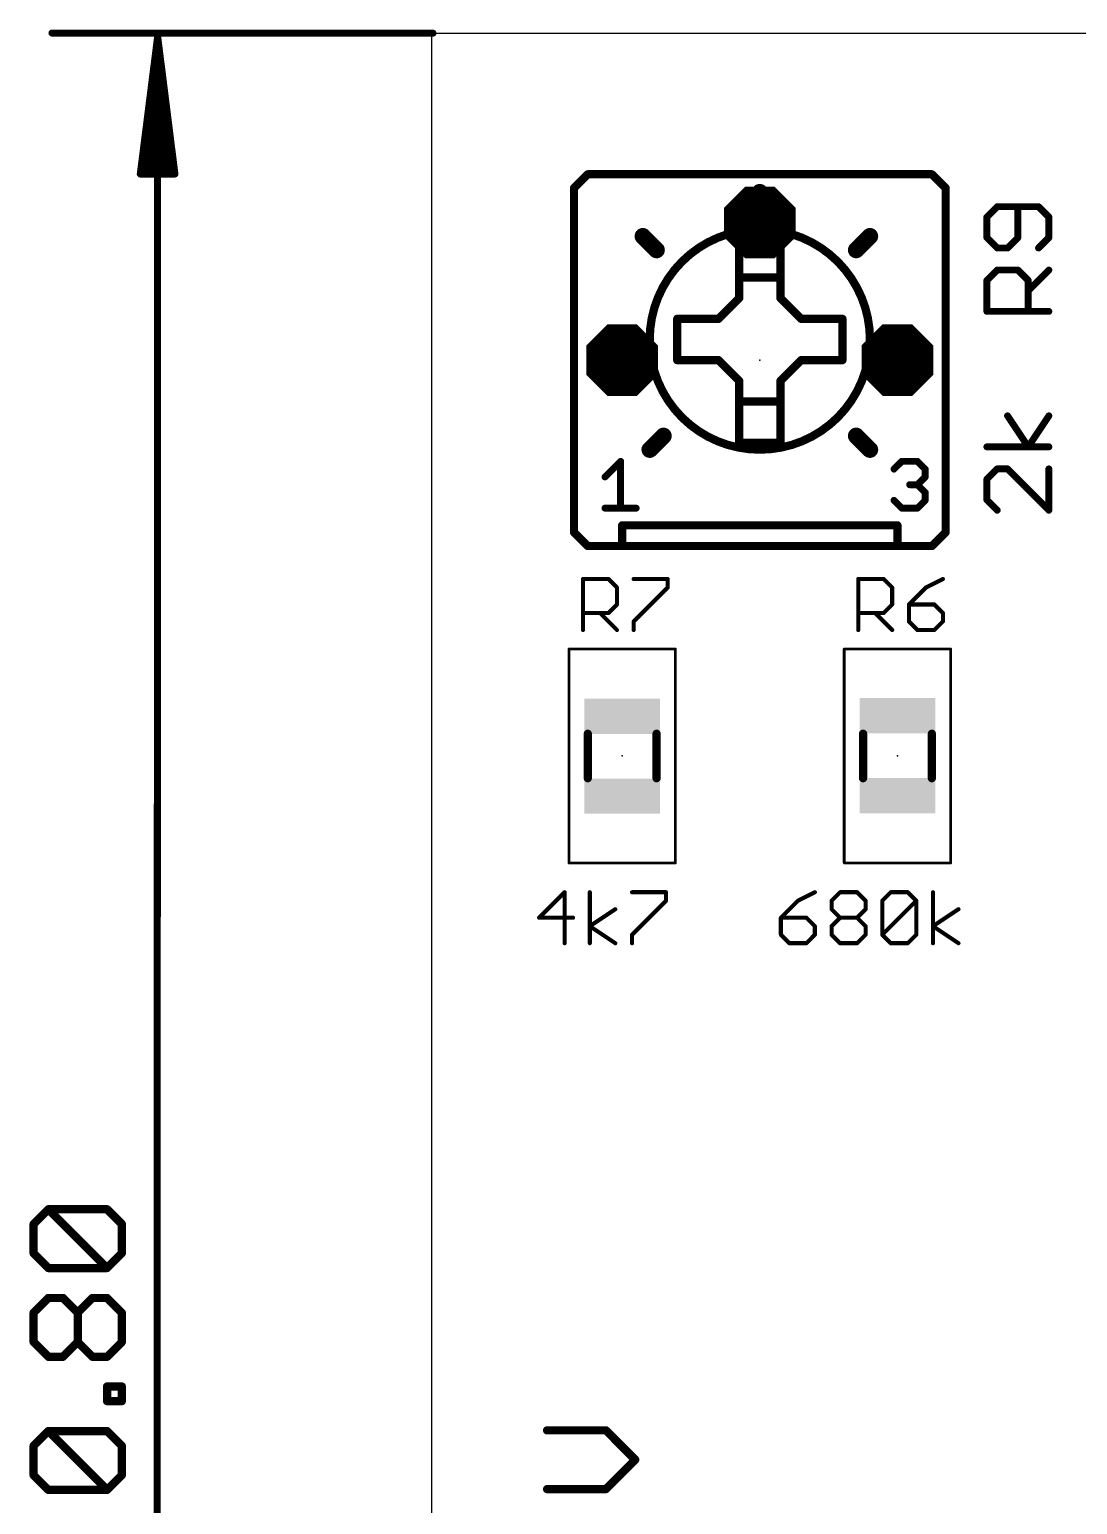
# Model space of a CAD drawing. Extents: x -7 to 105, y 1 to 61.
# Drawn here: x -7.45 to 11.9, y 30.01 to 57.22 of the extents above; entities that cross this region are included whole.
import ezdxf

# ---------------------------------------------------------------- set-up
doc = ezdxf.new("R2010")
doc.units = 0
for name, color, linetype in [('17', 110, 'CONTINUOUS'), ('20', 53, 'CONTINUOUS'), ('21', 253, 'CONTINUOUS'), ('23', 53, 'CONTINUOUS'), ('25', 253, 'CONTINUOUS'), ('27', 253, 'CONTINUOUS'), ('39', 12, 'CONTINUOUS'), ('44', 253, 'CONTINUOUS'), ('47', 253, 'CONTINUOUS'), ('51', 253, 'CONTINUOUS')]:
    doc.layers.add(name, color=color, linetype=linetype)

# ---------------------------------------------------------------- blocks, each defined once
blk = doc.blocks.new('RECT')
blk.add_solid([(-0.5, -0.5), (0.5, -0.5), (-0.5, 0.5), (0.5, 0.5)])
blk = doc.blocks.new('OCTAGONP')
at = {"const_width": 0.5}
blk.add_lwpolyline([(-0.25, -0.1036), (-0.25, 0.1036), (-0.1036, 0.25), (0.1036, 0.25), (0.25, 0.1036), (0.25, -0.1036), (0.1036, -0.25), (-0.1036, -0.25), (-0.25, -0.1036), (-0.25, 0.1036)], dxfattribs=at)

msp = doc.modelspace()

# ---------------------------------------------------------------- linework, layer by layer
at = {"layer": '20'}
for p, q in [((0, 57.15), (104.775, 57.15)), ((-0.02, 6.35), (-0.02, 57.1375))]:
    msp.add_line(p, q, dxfattribs=at)
at = {"layer": '21'}
for points, const_width in [([(2.8575, 54.5465), (2.6035, 54.2925)], 0.1524), ([(9.2075, 54.5465), (2.8575, 54.5465)], 0.1524), ([(9.2075, 54.5465), (9.4615, 54.2925)], 0.1524), ([(2.6035, 54.2925), (2.6035, 50.8635)], 0.1524), ([(6.0325, 53.8353), (6.0325, 54.2163)], 0.3048), ([(9.4615, 50.8635), (9.4615, 54.2925)], 0.1524), ([(4.1275, 53.1495), (3.8735, 53.4035)], 0.3048), ([(6.4135, 53.4035), (5.6515, 53.4035)], 0.1524), ([(5.6515, 53.4035), (5.6515, 52.6415)], 0.1524), ([(6.4135, 52.6415), (6.4135, 53.4035)], 0.1524), ([(7.8105, 53.1495), (8.0645, 53.4035)], 0.3048), ([(6.4135, 52.6415), (5.6515, 52.6415)], 0.1524), ([(5.6515, 52.6415), (5.6515, 52.2605)], 0.1524), ([(6.4135, 52.2605), (6.4135, 52.6415)], 0.1524), ([(5.6515, 52.2605), (5.2705, 51.8795)], 0.1524), ([(6.7945, 51.8795), (6.4135, 52.2605)], 0.1524), ([(5.2705, 51.8795), (4.5085, 51.8795)], 0.1524), ([(4.5085, 51.8795), (4.5085, 51.1175)], 0.1524), ([(7.5565, 51.8795), (6.7945, 51.8795)], 0.1524), ([(7.5565, 51.1175), (7.5565, 51.8795)], 0.1524), ([(3.6449, 51.4985), (3.2639, 51.4985)], 0.3048), ([(8.4201, 51.4985), (8.8011, 51.4985)], 0.3048), ([(4.5085, 51.1175), (5.2705, 51.1175)], 0.1524), ([(5.6515, 50.7365), (5.2705, 51.1175)], 0.1524), ([(6.4135, 50.7365), (6.7945, 51.1175)], 0.1524), ([(6.7945, 51.1175), (7.5565, 51.1175)], 0.1524), ([(5.6515, 50.7365), (5.6515, 50.3555)], 0.1524), ([(6.4135, 50.3555), (6.4135, 50.7365)], 0.1524), ([(6.4135, 50.3555), (5.6515, 50.3555)], 0.1524), ([(5.6515, 50.3555), (5.6515, 49.5935)], 0.1524), ([(6.4135, 49.5935), (6.4135, 50.3555)], 0.1524), ([(2.6035, 49.5935), (2.6035, 47.9425)], 0.1524), ([(5.6515, 49.5935), (6.4135, 49.5935)], 0.1524), ([(9.4615, 47.9425), (9.4615, 49.5935)], 0.1524), ([(3.175, 48.9632), (3.4631, 49.2513)], 0.127), ([(3.4631, 49.2513), (3.4631, 48.387)], 0.127), ([(8.509, 49.1073), (8.6531, 49.2513)], 0.127), ([(8.6531, 49.2513), (8.9412, 49.2513)], 0.127), ([(8.9412, 49.2513), (9.0852, 49.1073)], 0.127), ([(9.0852, 48.9632), (8.9412, 48.8192)], 0.127), ([(9.0852, 49.1073), (9.0852, 48.9632)], 0.127), ([(8.9412, 48.8192), (8.7971, 48.8192)], 0.127), ([(8.9412, 48.8192), (9.0852, 48.6751)], 0.127), ([(9.0852, 48.6751), (9.0852, 48.5311)], 0.127), ([(3.175, 48.387), (3.7512, 48.387)], 0.127), ([(8.6531, 48.387), (8.509, 48.5311)], 0.127), ([(8.9412, 48.387), (8.6531, 48.387)], 0.127), ([(9.0852, 48.5311), (8.9412, 48.387)], 0.127), ([(2.8575, 47.6885), (2.6035, 47.9425)], 0.1524), ([(3.4925, 48.0695), (3.4925, 47.6885)], 0.1524), ([(3.4925, 48.0695), (5.0165, 48.0695)], 0.1524), ([(7.0485, 48.0695), (8.5725, 48.0695)], 0.1524), ([(8.5725, 47.6885), (8.5725, 48.0695)], 0.1524), ([(9.2075, 47.6885), (9.4615, 47.9425)], 0.1524), ([(2.8575, 47.6885), (3.4925, 47.6885)], 0.1524), ([(3.4925, 47.6885), (5.3975, 47.6885)], 0.1524), ([(6.6675, 47.6885), (8.5725, 47.6885)], 0.1524), ([(8.5725, 47.6885), (9.2075, 47.6885)], 0.1524)]:
    msp.add_lwpolyline(points, dxfattribs=dict(at, const_width=const_width))
for points, const_width in [([(2.8575, 54.5846, 1), (2.8575, 54.5084)], 0.0762), ([(2.8844, 54.5196, 1), (2.8306, 54.5734)], 0.0762), ([(9.2344, 54.5734, 1), (9.1806, 54.5196)], 0.0762), ([(9.2075, 54.5084, 1), (9.2075, 54.5846)], 0.0762), ([(2.6416, 54.2925, 1), (2.5654, 54.2925)], 0.0762), ([(2.5766, 54.3194, 1), (2.6304, 54.2656)], 0.0762), ([(6.1087, 54.2163, 1), (5.9563, 54.2163)], 0.1524), ([(9.4996, 54.2925, 1), (9.4234, 54.2925)], 0.0762), ([(9.4346, 54.2656, 1), (9.4884, 54.3194)], 0.0762), ([(5.9563, 53.8353, 1), (6.1087, 53.8353)], 0.1524), ([(3.9274, 53.4574, 1), (3.8196, 53.3496)], 0.1524), ([(5.6515, 53.4416, 1), (5.6515, 53.3654)], 0.0762), ([(5.6896, 53.4035, 1), (5.6134, 53.4035)], 0.0762), ([(6.4516, 53.4035, 1), (6.3754, 53.4035)], 0.0762), ([(6.4135, 53.3654, 1), (6.4135, 53.4416)], 0.0762), ([(8.1184, 53.3496, 1), (8.0106, 53.4574)], 0.1524), ([(4.0736, 53.0956, 1), (4.1814, 53.2034)], 0.1524), ([(7.7566, 53.2034, 1), (7.8644, 53.0956)], 0.1524), ([(5.6515, 52.6796, 1), (5.6515, 52.6034)], 0.0762), ([(5.6896, 52.6415, 1), (5.6134, 52.6415)], 0.0762), ([(5.6134, 52.6415, 1), (5.6896, 52.6415)], 0.0762), ([(6.4516, 52.6415, 1), (6.3754, 52.6415)], 0.0762), ([(6.3754, 52.6415, 1), (6.4516, 52.6415)], 0.0762), ([(6.4135, 52.6034, 1), (6.4135, 52.6796)], 0.0762), ([(5.6134, 52.2605, 1), (5.6896, 52.2605)], 0.0762), ([(5.6784, 52.2336, 1), (5.6246, 52.2874)], 0.0762), ([(6.3754, 52.2605, 1), (6.4516, 52.2605)], 0.0762), ([(6.4404, 52.2874, 1), (6.3866, 52.2336)], 0.0762), ([(4.5085, 51.9176, 1), (4.5085, 51.8414)], 0.0762), ([(4.5466, 51.8795, 1), (4.4704, 51.8795)], 0.0762), ([(5.2436, 51.9064, 1), (5.2974, 51.8526)], 0.0762), ([(5.2705, 51.8414, 1), (5.2705, 51.9176)], 0.0762), ([(6.7945, 51.9176, 1), (6.7945, 51.8414)], 0.0762), ([(6.7676, 51.8526, 1), (6.8214, 51.9064)], 0.0762), ([(7.5946, 51.8795, 1), (7.5184, 51.8795)], 0.0762), ([(7.5565, 51.8414, 1), (7.5565, 51.9176)], 0.0762), ([(3.2639, 51.5747, 1), (3.2639, 51.4223)], 0.1524), ([(3.6449, 51.4223, 1), (3.6449, 51.5747)], 0.1524), ([(8.4201, 51.5747, 1), (8.4201, 51.4223)], 0.1524), ([(8.8011, 51.4223, 1), (8.8011, 51.5747)], 0.1524), ([(4.5085, 51.1556, 1), (4.5085, 51.0794)], 0.0762), ([(5.2974, 51.1444, 1), (5.2436, 51.0906)], 0.0762), ([(5.2705, 51.0794, 1), (5.2705, 51.1556)], 0.0762), ([(6.7945, 51.1556, 1), (6.7945, 51.0794)], 0.0762), ([(6.8214, 51.0906, 1), (6.7676, 51.1444)], 0.0762), ([(7.5565, 51.0794, 1), (7.5565, 51.1556)], 0.0762), ([(2.5654, 50.8635, 1), (2.6416, 50.8635)], 0.0762), ([(4.4704, 51.1175, 1), (4.5466, 51.1175)], 0.0762), ([(7.5184, 51.1175, 1), (7.5946, 51.1175)], 0.0762), ([(9.4234, 50.8635, 1), (9.4996, 50.8635)], 0.0762), ([(5.6896, 50.7365, 1), (5.6134, 50.7365)], 0.0762), ([(5.6246, 50.7096, 1), (5.6784, 50.7634)], 0.0762), ([(6.4516, 50.7365, 1), (6.3754, 50.7365)], 0.0762), ([(6.3866, 50.7634, 1), (6.4404, 50.7096)], 0.0762), ([(5.6515, 50.3936, 1), (5.6515, 50.3174)], 0.0762), ([(5.6896, 50.3555, 1), (5.6134, 50.3555)], 0.0762), ([(5.6134, 50.3555, 1), (5.6896, 50.3555)], 0.0762), ([(6.4516, 50.3555, 1), (6.3754, 50.3555)], 0.0762), ([(6.3754, 50.3555, 1), (6.4516, 50.3555)], 0.0762), ([(6.4135, 50.3174, 1), (6.4135, 50.3936)], 0.0762), ([(2.6416, 49.5935, 1), (2.5654, 49.5935)], 0.0762), ([(5.6515, 49.6316, 1), (5.6515, 49.5554)], 0.0762), ([(5.6134, 49.5935, 1), (5.6896, 49.5935)], 0.0762), ([(6.3754, 49.5935, 1), (6.4516, 49.5935)], 0.0762), ([(6.4135, 49.5554, 1), (6.4135, 49.6316)], 0.0762), ([(9.4996, 49.5935, 1), (9.4234, 49.5935)], 0.0762), ([(3.4949, 49.2513, 1), (3.4314, 49.2513)], 0.0635), ([(3.4856, 49.2289, 1), (3.4407, 49.2738)], 0.0635), ([(8.6531, 49.2831, 1), (8.6531, 49.2196)], 0.0635), ([(8.6755, 49.2289, 1), (8.6306, 49.2738)], 0.0635), ([(8.9636, 49.2738, 1), (8.9187, 49.2289)], 0.0635), ([(8.9412, 49.2196, 1), (8.9412, 49.2831)], 0.0635), ([(3.1525, 48.9857, 1), (3.1975, 48.9408)], 0.0635), ([(8.4865, 49.1297, 1), (8.5315, 49.0848)], 0.0635), ([(9.117, 49.1073, 1), (9.0535, 49.1073)], 0.0635), ([(9.0535, 48.9632, 1), (9.117, 48.9632)], 0.0635), ([(9.0628, 49.0848, 1), (9.1077, 49.1297)], 0.0635), ([(9.1077, 48.9408, 1), (9.0628, 48.9857)], 0.0635), ([(8.7971, 48.8509, 1), (8.7971, 48.7874)], 0.0635), ([(8.9636, 48.8416, 1), (8.9187, 48.7967)], 0.0635), ([(8.9187, 48.8416, 1), (8.9636, 48.7967)], 0.0635), ([(8.9412, 48.7874, 1), (8.9412, 48.8509)], 0.0635), ([(9.117, 48.6751, 1), (9.0535, 48.6751)], 0.0635), ([(9.0628, 48.6527, 1), (9.1077, 48.6976)], 0.0635), ([(3.175, 48.4188, 1), (3.175, 48.3552)], 0.0635), ([(3.7512, 48.3552, 1), (3.7512, 48.4188)], 0.0635), ([(8.5315, 48.5535, 1), (8.4865, 48.5086)], 0.0635), ([(8.6531, 48.4188, 1), (8.6531, 48.3552)], 0.0635), ([(8.6306, 48.3645, 1), (8.6755, 48.4095)], 0.0635), ([(8.9187, 48.4095, 1), (8.9636, 48.3645)], 0.0635), ([(8.9412, 48.3552, 1), (8.9412, 48.4188)], 0.0635), ([(9.0535, 48.5311, 1), (9.117, 48.5311)], 0.0635), ([(9.1077, 48.5086, 1), (9.0628, 48.5535)], 0.0635), ([(3.4314, 48.387, 1), (3.4949, 48.387)], 0.0635), ([(2.5654, 47.9425, 1), (2.6416, 47.9425)], 0.0762), ([(2.6304, 47.9694, 1), (2.5766, 47.9156)], 0.0762), ([(3.5306, 48.0695, 1), (3.4544, 48.0695)], 0.0762), ([(3.4925, 48.1076, 1), (3.4925, 48.0314)], 0.0762), ([(5.0165, 48.0314, 1), (5.0165, 48.1076)], 0.0762), ([(7.0485, 48.1076, 1), (7.0485, 48.0314)], 0.0762), ([(8.6106, 48.0695, 1), (8.5344, 48.0695)], 0.0762), ([(8.5725, 48.0314, 1), (8.5725, 48.1076)], 0.0762), ([(9.4234, 47.9425, 1), (9.4996, 47.9425)], 0.0762), ([(9.4884, 47.9156, 1), (9.4346, 47.9694)], 0.0762), ([(2.8575, 47.7266, 1), (2.8575, 47.6504)], 0.0762), ([(2.8306, 47.6616, 1), (2.8844, 47.7154)], 0.0762), ([(3.4925, 47.7266, 1), (3.4925, 47.6504)], 0.0762), ([(3.4544, 47.6885, 1), (3.5306, 47.6885)], 0.0762), ([(3.4925, 47.6504, 1), (3.4925, 47.7266)], 0.0762), ([(5.3975, 47.6504, 1), (5.3975, 47.7266)], 0.0762), ([(6.6675, 47.7266, 1), (6.6675, 47.6504)], 0.0762), ([(8.5725, 47.7266, 1), (8.5725, 47.6504)], 0.0762), ([(8.5344, 47.6885, 1), (8.6106, 47.6885)], 0.0762), ([(8.5725, 47.6504, 1), (8.5725, 47.7266)], 0.0762), ([(9.1806, 47.7154, 1), (9.2344, 47.6616)], 0.0762), ([(9.2075, 47.6504, 1), (9.2075, 47.7266)], 0.0762)]:
    msp.add_lwpolyline(points, format="xyb", dxfattribs=dict(at, const_width=const_width))
at = {"layer": '23'}
for p in [(6.0325, 51.1175), (3.4925, 43.815), (8.5725, 43.815)]:
    msp.add_point(p, dxfattribs=at)
at = {"layer": '25'}
for points, const_width in [([(10.4132, 53.9492), (10.2225, 53.7586)], 0.127), ([(11.1758, 53.9492), (10.4132, 53.9492)], 0.127), ([(10.7945, 53.3773), (10.7945, 53.9492)], 0.127), ([(11.3665, 53.7586), (11.1758, 53.9492)], 0.127), ([(10.2225, 53.7586), (10.2225, 53.3773)], 0.127), ([(11.3665, 53.3773), (11.3665, 53.7586)], 0.127), ([(10.2225, 53.3773), (10.4132, 53.1866)], 0.127), ([(10.6039, 53.1866), (10.7945, 53.3773)], 0.127), ([(11.1758, 53.1866), (11.3665, 53.3773)], 0.127), ([(10.4132, 53.1866), (10.6039, 53.1866)], 0.127), ([(10.2225, 52.5892), (10.4132, 52.7799)], 0.127), ([(10.4132, 52.7799), (10.7945, 52.7799)], 0.127), ([(10.7945, 52.7799), (10.9852, 52.5892)], 0.127), ([(10.9852, 52.3985), (11.3665, 52.7799)], 0.127), ([(10.2225, 52.0172), (10.2225, 52.5892)], 0.127), ([(10.9852, 52.5892), (10.9852, 52.0172)], 0.127), ([(11.3665, 52.0172), (10.2225, 52.0172)], 0.127), ([(2.7686, 46.1391), (2.7686, 47.0797)], 0.0762), ([(2.7686, 47.0797), (3.2389, 47.0797)], 0.0762), ([(3.2389, 47.0797), (3.3957, 46.9229)], 0.0762), ([(3.7041, 47.0797), (4.3312, 47.0797)], 0.0762), ([(4.3312, 47.0797), (4.3312, 46.9229)], 0.0762), ([(7.8486, 46.1391), (7.8486, 47.0797)], 0.0762), ([(7.8486, 47.0797), (8.3189, 47.0797)], 0.0762), ([(8.3189, 47.0797), (8.4757, 46.9229)], 0.0762), ([(9.4112, 47.0797), (9.0977, 46.9229)], 0.0762), ([(3.3957, 46.9229), (3.3957, 46.6094)], 0.0762), ([(4.3312, 46.9229), (3.7041, 46.2959)], 0.0762), ([(8.4757, 46.9229), (8.4757, 46.6094)], 0.0762), ([(9.0977, 46.9229), (8.7841, 46.6094)], 0.0762), ([(3.3957, 46.6094), (3.2389, 46.4526)], 0.0762), ([(8.4757, 46.6094), (8.3189, 46.4526)], 0.0762), ([(8.7841, 46.6094), (8.7841, 46.2959)], 0.0762), ([(9.2544, 46.6094), (8.7841, 46.6094)], 0.0762), ([(9.4112, 46.4526), (9.2544, 46.6094)], 0.0762), ([(3.2389, 46.4526), (2.7686, 46.4526)], 0.0762), ([(3.0821, 46.4526), (3.3957, 46.1391)], 0.0762), ([(3.7041, 46.2959), (3.7041, 46.1391)], 0.0762), ([(8.3189, 46.4526), (7.8486, 46.4526)], 0.0762), ([(8.1621, 46.4526), (8.4757, 46.1391)], 0.0762), ([(8.7841, 46.2959), (8.9409, 46.1391)], 0.0762), ([(9.2544, 46.1391), (9.4112, 46.2959)], 0.0762), ([(9.4112, 46.2959), (9.4112, 46.4526)], 0.0762), ([(8.9409, 46.1391), (9.2544, 46.1391)], 0.0762), ([(3.1915, 31.373), (2.1068, 31.373)], 0.1524), ([(3.7338, 30.8307), (3.1915, 31.373)], 0.1524), ([(3.1915, 30.2884), (3.7338, 30.8307)], 0.1524), ([(2.1068, 30.2884), (3.1915, 30.2884)], 0.1524)]:
    msp.add_lwpolyline(points, dxfattribs=dict(at, const_width=const_width))
for points, const_width in [([(10.4132, 53.981, 1), (10.4132, 53.9175)], 0.0635), ([(10.4356, 53.9268, 1), (10.3907, 53.9717)], 0.0635), ([(10.8263, 53.9492, 1), (10.7628, 53.9492)], 0.0635), ([(11.1983, 53.9717, 1), (11.1534, 53.9268)], 0.0635), ([(11.1758, 53.9175, 1), (11.1758, 53.981)], 0.0635), ([(10.2543, 53.7586, 1), (10.1908, 53.7586)], 0.0635), ([(10.2001, 53.781, 1), (10.245, 53.7361)], 0.0635), ([(11.3983, 53.7586, 1), (11.3347, 53.7586)], 0.0635), ([(11.344, 53.7361, 1), (11.389, 53.781)], 0.0635), ([(10.1908, 53.3773, 1), (10.2543, 53.3773)], 0.0635), ([(10.245, 53.3997, 1), (10.2001, 53.3548)], 0.0635), ([(10.7628, 53.3773, 1), (10.8263, 53.3773)], 0.0635), ([(10.817, 53.3548, 1), (10.7721, 53.3997)], 0.0635), ([(11.3347, 53.3773, 1), (11.3983, 53.3773)], 0.0635), ([(11.389, 53.3548, 1), (11.344, 53.3997)], 0.0635), ([(10.4132, 53.2184, 1), (10.4132, 53.1549)], 0.0635), ([(10.3907, 53.1641, 1), (10.4356, 53.2091)], 0.0635), ([(10.5814, 53.2091, 1), (10.6263, 53.1641)], 0.0635), ([(10.6039, 53.1549, 1), (10.6039, 53.2184)], 0.0635), ([(11.1534, 53.2091, 1), (11.1983, 53.1641)], 0.0635), ([(10.4132, 52.8116, 1), (10.4132, 52.7481)], 0.0635), ([(10.4356, 52.7574, 1), (10.3907, 52.8023)], 0.0635), ([(10.817, 52.8023, 1), (10.7721, 52.7574)], 0.0635), ([(10.7945, 52.7481, 1), (10.7945, 52.8116)], 0.0635), ([(11.389, 52.7574, 1), (11.344, 52.8023)], 0.0635), ([(10.2543, 52.5892, 1), (10.1908, 52.5892)], 0.0635), ([(10.2001, 52.6116, 1), (10.245, 52.5667)], 0.0635), ([(11.0169, 52.5892, 1), (10.9534, 52.5892)], 0.0635), ([(10.9627, 52.5667, 1), (11.0076, 52.6116)], 0.0635), ([(10.9627, 52.421, 1), (11.0076, 52.3761)], 0.0635), ([(10.2225, 52.049, 1), (10.2225, 51.9855)], 0.0635), ([(10.1908, 52.0172, 1), (10.2543, 52.0172)], 0.0635), ([(10.9534, 52.0172, 1), (11.0169, 52.0172)], 0.0635), ([(11.3665, 51.9855, 1), (11.3665, 52.049)], 0.0635), ([(2.7686, 47.0988, 1), (2.7686, 47.0607)], 0.0381), ([(2.7877, 47.0797, 1), (2.7496, 47.0797)], 0.0381), ([(3.2524, 47.0932, 1), (3.2254, 47.0662)], 0.0381), ([(3.2389, 47.0607, 1), (3.2389, 47.0988)], 0.0381), ([(3.7041, 47.0988, 1), (3.7041, 47.0607)], 0.0381), ([(4.3502, 47.0797, 1), (4.3121, 47.0797)], 0.0381), ([(4.3312, 47.0607, 1), (4.3312, 47.0988)], 0.0381), ([(7.8486, 47.0988, 1), (7.8486, 47.0607)], 0.0381), ([(7.8677, 47.0797, 1), (7.8296, 47.0797)], 0.0381), ([(8.3324, 47.0932, 1), (8.3054, 47.0662)], 0.0381), ([(8.3189, 47.0607, 1), (8.3189, 47.0988)], 0.0381), ([(9.4197, 47.0627, 1), (9.4027, 47.0967)], 0.0381), ([(3.4147, 46.9229, 1), (3.3766, 46.9229)], 0.0381), ([(3.3822, 46.9095, 1), (3.4091, 46.9364)], 0.0381), ([(4.3121, 46.9229, 1), (4.3502, 46.9229)], 0.0381), ([(4.3447, 46.9095, 1), (4.3177, 46.9364)], 0.0381), ([(8.4947, 46.9229, 1), (8.4566, 46.9229)], 0.0381), ([(8.4622, 46.9095, 1), (8.4891, 46.9364)], 0.0381), ([(9.0891, 46.94, 1), (9.1062, 46.9059)], 0.0381), ([(9.1111, 46.9095, 1), (9.0842, 46.9364)], 0.0381), ([(3.3766, 46.6094, 1), (3.4147, 46.6094)], 0.0381), ([(3.4091, 46.5959, 1), (3.3822, 46.6229)], 0.0381), ([(8.4566, 46.6094, 1), (8.4947, 46.6094)], 0.0381), ([(8.4891, 46.5959, 1), (8.4622, 46.6229)], 0.0381), ([(8.7841, 46.6285, 1), (8.7841, 46.5904)], 0.0381), ([(8.7706, 46.6229, 1), (8.7976, 46.5959)], 0.0381), ([(8.8032, 46.6094, 1), (8.7651, 46.6094)], 0.0381), ([(9.2679, 46.6229, 1), (9.2409, 46.5959)], 0.0381), ([(9.2544, 46.5904, 1), (9.2544, 46.6285)], 0.0381), ([(2.7686, 46.4717, 1), (2.7686, 46.4336)], 0.0381), ([(3.0956, 46.4661, 1), (3.0687, 46.4392)], 0.0381), ([(3.2254, 46.4661, 1), (3.2524, 46.4392)], 0.0381), ([(3.2389, 46.4336, 1), (3.2389, 46.4717)], 0.0381), ([(3.7232, 46.2959, 1), (3.6851, 46.2959)], 0.0381), ([(3.6906, 46.3093, 1), (3.7176, 46.2824)], 0.0381), ([(7.8486, 46.4717, 1), (7.8486, 46.4336)], 0.0381), ([(8.1756, 46.4661, 1), (8.1487, 46.4392)], 0.0381), ([(8.3054, 46.4661, 1), (8.3324, 46.4392)], 0.0381), ([(8.3189, 46.4336, 1), (8.3189, 46.4717)], 0.0381), ([(8.7976, 46.3093, 1), (8.7706, 46.2824)], 0.0381), ([(8.7651, 46.2959, 1), (8.8032, 46.2959)], 0.0381), ([(9.4302, 46.4526, 1), (9.3921, 46.4526)], 0.0381), ([(9.3921, 46.2959, 1), (9.4302, 46.2959)], 0.0381), ([(9.3977, 46.4392, 1), (9.4247, 46.4661)], 0.0381), ([(9.4247, 46.2824, 1), (9.3977, 46.3093)], 0.0381), ([(2.7496, 46.1391, 1), (2.7877, 46.1391)], 0.0381), ([(3.3822, 46.1256, 1), (3.4091, 46.1526)], 0.0381), ([(3.6851, 46.1391, 1), (3.7232, 46.1391)], 0.0381), ([(7.8296, 46.1391, 1), (7.8677, 46.1391)], 0.0381), ([(8.4622, 46.1256, 1), (8.4891, 46.1526)], 0.0381), ([(8.9409, 46.1581, 1), (8.9409, 46.12)], 0.0381), ([(8.9274, 46.1256, 1), (8.9544, 46.1526)], 0.0381), ([(9.2409, 46.1526, 1), (9.2679, 46.1256)], 0.0381), ([(9.2544, 46.12, 1), (9.2544, 46.1581)], 0.0381), ([(2.1068, 31.4111, 1), (2.1068, 31.3349)], 0.0762), ([(3.2184, 31.4, 1), (3.1645, 31.3461)], 0.0762), ([(3.1915, 31.3349, 1), (3.1915, 31.4111)], 0.0762), ([(3.7607, 30.8037, 1), (3.7069, 30.8576)], 0.0762), ([(3.7069, 30.8037, 1), (3.7607, 30.8576)], 0.0762), ([(2.1068, 30.3265, 1), (2.1068, 30.2503)], 0.0762), ([(3.1645, 30.3153, 1), (3.2184, 30.2614)], 0.0762), ([(3.1915, 30.2503, 1), (3.1915, 30.3265)], 0.0762)]:
    msp.add_lwpolyline(points, format="xyb", dxfattribs=dict(at, const_width=const_width))
at = {"layer": '27'}
for points, const_width in [([(10.6303, 50.1079, 1), (10.5774, 50.0727)], 0.0635), ([(11.3929, 50.0727, 1), (11.3401, 50.1079)], 0.0635), ([(10.2225, 49.55, 1), (10.2225, 49.4865)], 0.0635), ([(10.9588, 49.5359, 1), (11.0116, 49.5007)], 0.0635), ([(10.9588, 49.5007, 1), (11.0116, 49.5359)], 0.0635), ([(11.3665, 49.4865, 1), (11.3665, 49.55)], 0.0635), ([(10.2543, 48.9209, 1), (10.1908, 48.9209)], 0.0635), ([(10.4132, 49.1433, 1), (10.4132, 49.0798)], 0.0635), ([(10.4356, 49.0891, 1), (10.3907, 49.134)], 0.0635), ([(10.6263, 49.134, 1), (10.5814, 49.0891)], 0.0635), ([(10.6039, 49.0798, 1), (10.6039, 49.1433)], 0.0635), ([(11.3983, 49.1116, 1), (11.3347, 49.1116)], 0.0635), ([(10.2001, 48.9433, 1), (10.245, 48.8984)], 0.0635), ([(10.1908, 48.5396, 1), (10.2543, 48.5396)], 0.0635), ([(10.245, 48.562, 1), (10.2001, 48.5171)], 0.0635), ([(10.3907, 48.3264, 1), (10.4356, 48.3714)], 0.0635), ([(11.3347, 48.3489, 1), (11.3983, 48.3489)], 0.0635), ([(11.344, 48.3264, 1), (11.389, 48.3714)], 0.0635), ([(2.4488, 41.3012, 1), (2.4107, 41.3012)], 0.0381), ([(2.4432, 41.2877, 1), (2.4163, 41.3147)], 0.0381), ([(2.914, 41.3012, 1), (2.8759, 41.3012)], 0.0381), ([(3.6746, 41.3203, 1), (3.6746, 41.2822)], 0.0381), ([(4.3207, 41.3012, 1), (4.2826, 41.3012)], 0.0381), ([(4.2826, 41.1444, 1), (4.3207, 41.1444)], 0.0381), ([(4.3151, 41.131, 1), (4.2882, 41.1579)], 0.0381), ([(4.3016, 41.2822, 1), (4.3016, 41.3203)], 0.0381), ([(6.7265, 41.1615, 1), (6.7435, 41.1274)], 0.0381), ([(6.7484, 41.131, 1), (6.7215, 41.1579)], 0.0381), ([(7.057, 41.2842, 1), (7.04, 41.3182)], 0.0381), ([(7.376, 41.1444, 1), (7.3379, 41.1444)], 0.0381), ([(7.3435, 41.1579, 1), (7.3704, 41.131)], 0.0381), ([(7.5137, 41.3203, 1), (7.5137, 41.2822)], 0.0381), ([(7.5272, 41.2877, 1), (7.5003, 41.3147)], 0.0381), ([(7.8407, 41.3147, 1), (7.8138, 41.2877)], 0.0381), ([(7.8273, 41.2822, 1), (7.8273, 41.3203)], 0.0381), ([(8.0031, 41.1444, 1), (7.965, 41.1444)], 0.0381), ([(7.9706, 41.131, 1), (7.9975, 41.1579)], 0.0381), ([(8.3115, 41.1444, 1), (8.2734, 41.1444)], 0.0381), ([(8.279, 41.1579, 1), (8.306, 41.131)], 0.0381), ([(8.4492, 41.3203, 1), (8.4492, 41.2822)], 0.0381), ([(8.4627, 41.2877, 1), (8.4358, 41.3147)], 0.0381), ([(8.7763, 41.3147, 1), (8.7493, 41.2877)], 0.0381), ([(8.7628, 41.2822, 1), (8.7628, 41.3203)], 0.0381), ([(8.9386, 41.1444, 1), (8.9005, 41.1444)], 0.0381), ([(8.933, 41.131, 1), (8.9061, 41.1579)], 0.0381), ([(8.9061, 41.131, 1), (8.933, 41.1579)], 0.0381), ([(9.247, 41.3012, 1), (9.2089, 41.3012)], 0.0381), ([(1.946, 40.8444, 1), (1.9729, 40.8174)], 0.0381), ([(1.9595, 40.8499, 1), (1.9595, 40.8118)], 0.0381), ([(2.5865, 40.8118, 1), (2.5865, 40.8499)], 0.0381), ([(3.3758, 40.9718, 1), (3.3547, 41.0035)], 0.0381), ([(6.4214, 40.8499, 1), (6.4214, 40.8118)], 0.0381), ([(6.408, 40.8444, 1), (6.4349, 40.8174)], 0.0381), ([(6.4405, 40.8309, 1), (6.4024, 40.8309)], 0.0381), ([(6.9052, 40.8444, 1), (6.8783, 40.8174)], 0.0381), ([(6.8917, 40.8118, 1), (6.8917, 40.8499)], 0.0381), ([(7.3704, 41.0011, 1), (7.3435, 40.9742)], 0.0381), ([(7.3379, 40.9877, 1), (7.376, 40.9877)], 0.0381), ([(7.5137, 40.8499, 1), (7.5137, 40.8118)], 0.0381), ([(7.5272, 40.8174, 1), (7.5003, 40.8444)], 0.0381), ([(7.5003, 40.8174, 1), (7.5272, 40.8444)], 0.0381), ([(7.8407, 40.8444, 1), (7.8138, 40.8174)], 0.0381), ([(7.8138, 40.8444, 1), (7.8407, 40.8174)], 0.0381), ([(7.8273, 40.8118, 1), (7.8273, 40.8499)], 0.0381), ([(7.965, 40.9877, 1), (8.0031, 40.9877)], 0.0381), ([(7.9975, 40.9742, 1), (7.9706, 41.0011)], 0.0381), ([(9.7089, 40.9718, 1), (9.6877, 41.0035)], 0.0381), ([(2.9055, 40.69, 1), (2.8844, 40.6583)], 0.0381), ([(2.8844, 40.69, 1), (2.9055, 40.6583)], 0.0381), ([(3.6936, 40.5174, 1), (3.6555, 40.5174)], 0.0381), ([(3.6611, 40.5308, 1), (3.688, 40.5039)], 0.0381), ([(6.4349, 40.5308, 1), (6.408, 40.5039)], 0.0381), ([(7.0676, 40.6741, 1), (7.0295, 40.6741)], 0.0381), ([(7.035, 40.6607, 1), (7.062, 40.6876)], 0.0381), ([(7.062, 40.5039, 1), (7.035, 40.5308)], 0.0381), ([(7.376, 40.6741, 1), (7.3379, 40.6741)], 0.0381), ([(7.3435, 40.6876, 1), (7.3704, 40.6607)], 0.0381), ([(7.3704, 40.5308, 1), (7.3435, 40.5039)], 0.0381), ([(8.0031, 40.6741, 1), (7.965, 40.6741)], 0.0381), ([(7.9706, 40.6607, 1), (7.9975, 40.6876)], 0.0381), ([(7.9975, 40.5039, 1), (7.9706, 40.5308)], 0.0381), ([(8.306, 40.5308, 1), (8.279, 40.5039)], 0.0381), ([(8.279, 40.5308, 1), (8.306, 40.5039)], 0.0381), ([(8.933, 40.5039, 1), (8.9061, 40.5308)], 0.0381), ([(9.2386, 40.69, 1), (9.2174, 40.6583)], 0.0381), ([(9.2174, 40.69, 1), (9.2386, 40.6583)], 0.0381), ([(2.4107, 40.3606, 1), (2.4488, 40.3606)], 0.0381), ([(2.8759, 40.3606, 1), (2.914, 40.3606)], 0.0381), ([(3.3547, 40.3447, 1), (3.3758, 40.3765)], 0.0381), ([(3.6555, 40.3606, 1), (3.6936, 40.3606)], 0.0381), ([(6.4024, 40.5174, 1), (6.4405, 40.5174)], 0.0381), ([(6.5782, 40.3797, 1), (6.5782, 40.3416)], 0.0381), ([(6.5647, 40.3471, 1), (6.5917, 40.3741)], 0.0381), ([(6.8783, 40.3741, 1), (6.9052, 40.3471)], 0.0381), ([(6.8917, 40.3416, 1), (6.8917, 40.3797)], 0.0381), ([(7.0295, 40.5174, 1), (7.0676, 40.5174)], 0.0381), ([(7.3379, 40.5174, 1), (7.376, 40.5174)], 0.0381), ([(7.5137, 40.3797, 1), (7.5137, 40.3416)], 0.0381), ([(7.5003, 40.3471, 1), (7.5272, 40.3741)], 0.0381), ([(7.8138, 40.3741, 1), (7.8407, 40.3471)], 0.0381), ([(7.8273, 40.3416, 1), (7.8273, 40.3797)], 0.0381), ([(7.965, 40.5174, 1), (8.0031, 40.5174)], 0.0381), ([(8.2734, 40.5174, 1), (8.3115, 40.5174)], 0.0381), ([(8.4492, 40.3797, 1), (8.4492, 40.3416)], 0.0381), ([(8.4358, 40.3471, 1), (8.4627, 40.3741)], 0.0381), ([(8.7493, 40.3741, 1), (8.7763, 40.3471)], 0.0381), ([(8.7628, 40.3416, 1), (8.7628, 40.3797)], 0.0381), ([(8.9005, 40.5174, 1), (8.9386, 40.5174)], 0.0381), ([(9.2089, 40.3606, 1), (9.247, 40.3606)], 0.0381), ([(9.6877, 40.3447, 1), (9.7089, 40.3765)], 0.0381)]:
    msp.add_lwpolyline(points, format="xyb", dxfattribs=dict(at, const_width=const_width))
for points, const_width in [([(10.9852, 49.5183), (10.6039, 50.0903)], 0.127), ([(11.3665, 50.0903), (10.9852, 49.5183)], 0.127), ([(11.3665, 49.5183), (10.2225, 49.5183)], 0.127), ([(10.4132, 49.1116), (10.2225, 48.9209)], 0.127), ([(10.2225, 48.9209), (10.2225, 48.5396)], 0.127), ([(10.6039, 49.1116), (10.4132, 49.1116)], 0.127), ([(11.3665, 48.3489), (10.6039, 49.1116)], 0.127), ([(11.3665, 49.1116), (11.3665, 48.3489)], 0.127), ([(10.2225, 48.5396), (10.4132, 48.3489)], 0.127), ([(2.4298, 41.3012), (1.9595, 40.8309)], 0.0762), ([(2.4298, 40.3606), (2.4298, 41.3012)], 0.0762), ([(2.895, 40.3606), (2.895, 41.3012)], 0.0762), ([(3.6746, 41.3012), (4.3016, 41.3012)], 0.0762), ([(4.3016, 41.1444), (3.6746, 40.5174)], 0.0762), ([(4.3016, 41.3012), (4.3016, 41.1444)], 0.0762), ([(6.735, 41.1444), (6.4214, 40.8309)], 0.0762), ([(7.0485, 41.3012), (6.735, 41.1444)], 0.0762), ([(7.357, 41.1444), (7.5137, 41.3012)], 0.0762), ([(7.357, 40.9877), (7.357, 41.1444)], 0.0762), ([(7.5137, 41.3012), (7.8273, 41.3012)], 0.0762), ([(7.8273, 41.3012), (7.984, 41.1444)], 0.0762), ([(7.984, 41.1444), (7.984, 40.9877)], 0.0762), ([(8.2925, 41.1444), (8.4492, 41.3012)], 0.0762), ([(8.2925, 40.5174), (8.2925, 41.1444)], 0.0762), ([(8.2925, 40.5174), (8.9196, 41.1444)], 0.0762), ([(8.4492, 41.3012), (8.7628, 41.3012)], 0.0762), ([(8.7628, 41.3012), (8.9196, 41.1444)], 0.0762), ([(8.9196, 41.1444), (8.9196, 40.5174)], 0.0762), ([(9.228, 40.3606), (9.228, 41.3012)], 0.0762), ([(1.9595, 40.8309), (2.5865, 40.8309)], 0.0762), ([(2.895, 40.6741), (3.3653, 40.9877)], 0.0762), ([(6.4214, 40.8309), (6.4214, 40.5174)], 0.0762), ([(6.8917, 40.8309), (6.4214, 40.8309)], 0.0762), ([(7.0485, 40.6741), (6.8917, 40.8309)], 0.0762), ([(7.5137, 40.8309), (7.357, 40.9877)], 0.0762), ([(7.357, 40.6741), (7.5137, 40.8309)], 0.0762), ([(7.5137, 40.8309), (7.8273, 40.8309)], 0.0762), ([(7.984, 40.9877), (7.8273, 40.8309)], 0.0762), ([(7.8273, 40.8309), (7.984, 40.6741)], 0.0762), ([(9.228, 40.6741), (9.6983, 40.9877)], 0.0762), ([(3.3653, 40.3606), (2.895, 40.6741)], 0.0762), ([(3.6746, 40.5174), (3.6746, 40.3606)], 0.0762), ([(6.4214, 40.5174), (6.5782, 40.3606)], 0.0762), ([(6.8917, 40.3606), (7.0485, 40.5174)], 0.0762), ([(7.0485, 40.5174), (7.0485, 40.6741)], 0.0762), ([(7.357, 40.5174), (7.357, 40.6741)], 0.0762), ([(7.5137, 40.3606), (7.357, 40.5174)], 0.0762), ([(7.984, 40.5174), (7.8273, 40.3606)], 0.0762), ([(7.984, 40.6741), (7.984, 40.5174)], 0.0762), ([(8.4492, 40.3606), (8.2925, 40.5174)], 0.0762), ([(8.9196, 40.5174), (8.7628, 40.3606)], 0.0762), ([(9.6983, 40.3606), (9.228, 40.6741)], 0.0762), ([(6.5782, 40.3606), (6.8917, 40.3606)], 0.0762), ([(7.8273, 40.3606), (7.5137, 40.3606)], 0.0762), ([(8.7628, 40.3606), (8.4492, 40.3606)], 0.0762)]:
    msp.add_lwpolyline(points, dxfattribs=dict(at, const_width=const_width))
at = {"layer": '39', "const_width": 0.0508}
for points in [[(2.5095, 41.842), (2.5095, 45.788)], [(2.5095, 45.788), (4.4755, 45.788)], [(4.4755, 45.788), (4.4755, 41.842)], [(7.5895, 41.842), (7.5895, 45.788)], [(7.5895, 45.788), (9.5555, 45.788)], [(9.5555, 45.788), (9.5555, 41.842)], [(4.4755, 41.842), (2.5095, 41.842)], [(9.5555, 41.842), (7.5895, 41.842)]]:
    msp.add_lwpolyline(points, dxfattribs=at)
at = {"layer": '39', "const_width": 0.0254}
for points in [[(2.5222, 45.788, 1), (2.4968, 45.788)], [(2.5095, 45.8007, 1), (2.5095, 45.7753)], [(4.4882, 45.788, 1), (4.4628, 45.788)], [(4.4755, 45.7753, 1), (4.4755, 45.8007)], [(7.6022, 45.788, 1), (7.5768, 45.788)], [(7.5895, 45.8007, 1), (7.5895, 45.7753)], [(9.5682, 45.788, 1), (9.5428, 45.788)], [(9.5555, 45.7753, 1), (9.5555, 45.8007)], [(2.5095, 41.8547, 1), (2.5095, 41.8293)], [(2.4968, 41.842, 1), (2.5222, 41.842)], [(4.4628, 41.842, 1), (4.4882, 41.842)], [(4.4755, 41.8293, 1), (4.4755, 41.8547)], [(7.5895, 41.8547, 1), (7.5895, 41.8293)], [(7.5768, 41.842, 1), (7.6022, 41.842)], [(9.5428, 41.842, 1), (9.5682, 41.842)], [(9.5555, 41.8293, 1), (9.5555, 41.8547)]]:
    msp.add_lwpolyline(points, format="xyb", dxfattribs=at)
at = {"layer": '44'}
for centre in [(6.0325, 53.6575), (3.4925, 51.1175), (8.5725, 51.1175)]:
    msp.add_circle(centre, 0.4064, dxfattribs=at)
at = {"layer": '47'}
for points, const_width in [([(0, 57.15), (-7.0299, 57.1528)], 0.13), ([(-5.0799, 57.087), (-5.4001, 54.5521)], 0.13), ([(-5.0799, 57.087), (-5.3409, 54.5521)], 0.13), ([(-5.0799, 57.087), (-5.2109, 54.5521)], 0.13), ([(-5.0998, 6.417), (-5.0799, 57.087)], 0.13), ([(-4.7617, 54.5519), (-5.0799, 57.087)], 0.13), ([(-4.9509, 54.552), (-5.0799, 57.087)], 0.13), ([(-4.8209, 54.5519), (-5.0799, 57.087)], 0.13), ([(-5.4001, 54.5521), (-4.7617, 54.5519)], 0.13), ([(-7.3688, 35.181), (-7.0977, 35.4521)], 0.1524), ([(-7.0977, 35.4521), (-6.013, 35.4521)], 0.1524), ([(-6.013, 34.3675), (-7.0977, 35.4521)], 0.1524), ([(-6.013, 35.4521), (-5.7418, 35.181)], 0.1524), ([(-7.3688, 34.6386), (-7.3688, 35.181)], 0.1524), ([(-5.7418, 35.181), (-5.7418, 34.6386)], 0.1524), ([(-7.0977, 34.3675), (-7.3688, 34.6386)], 0.1524), ([(-5.7418, 34.6386), (-6.013, 34.3675)], 0.1524), ([(-6.013, 34.3675), (-7.0977, 34.3675)], 0.1524), ([(-7.3688, 33.5438), (-7.0977, 33.815)], 0.1524), ([(-7.0977, 33.815), (-6.8265, 33.815)], 0.1524), ([(-6.8265, 33.815), (-6.5553, 33.5438)], 0.1524), ([(-6.5553, 33.5438), (-6.2842, 33.815)], 0.1524), ([(-6.2842, 33.815), (-6.013, 33.815)], 0.1524), ([(-6.013, 33.815), (-5.7418, 33.5438)], 0.1524), ([(-7.3688, 33.0015), (-7.3688, 33.5438)], 0.1524), ([(-6.5553, 33.0015), (-6.5553, 33.5438)], 0.1524), ([(-5.7418, 33.5438), (-5.7418, 33.0015)], 0.1524), ([(-7.0977, 32.7303), (-7.3688, 33.0015)], 0.1524), ([(-6.5553, 33.0015), (-6.8265, 32.7303)], 0.1524), ([(-6.2842, 32.7303), (-6.5553, 33.0015)], 0.1524), ([(-5.7418, 33.0015), (-6.013, 32.7303)], 0.1524), ([(-6.8265, 32.7303), (-7.0977, 32.7303)], 0.1524), ([(-6.013, 32.7303), (-6.2842, 32.7303)], 0.1524), ([(-6.013, 31.9117), (-6.013, 32.1829)], 0.1524), ([(-6.013, 32.1829), (-5.7418, 32.1829)], 0.1524), ([(-5.7418, 32.1829), (-5.7418, 31.9117)], 0.1524), ([(-5.7418, 31.9117), (-6.013, 31.9117)], 0.1524), ([(-7.3688, 31.0881), (-7.0977, 31.3592)], 0.1524), ([(-7.0977, 31.3592), (-6.013, 31.3592)], 0.1524), ([(-6.013, 30.2746), (-7.0977, 31.3592)], 0.1524), ([(-6.013, 31.3592), (-5.7418, 31.0881)], 0.1524), ([(-7.3688, 30.5457), (-7.3688, 31.0881)], 0.1524), ([(-5.7418, 31.0881), (-5.7418, 30.5457)], 0.1524), ([(-7.0977, 30.2746), (-7.3688, 30.5457)], 0.1524), ([(-5.7418, 30.5457), (-6.013, 30.2746)], 0.1524), ([(-6.013, 30.2746), (-7.0977, 30.2746)], 0.1524)]:
    msp.add_lwpolyline(points, dxfattribs=dict(at, const_width=const_width))
for points, const_width in [([(-7.0299, 57.1853, 1), (-7.0299, 57.1203)], 0.065), ([(-5.0474, 57.087, 1), (-5.1124, 57.087)], 0.065), ([(-5.0474, 57.0853, 1), (-5.1124, 57.0887)], 0.065), ([(-5.0474, 57.0887, 1), (-5.1124, 57.0853)], 0.065), ([(-5.0476, 57.0903, 1), (-5.1122, 57.0837)], 0.065), ([(-5.0477, 57.091, 1), (-5.1121, 57.083)], 0.065), ([(-5.0476, 57.0837, 1), (-5.1122, 57.0903)], 0.065), ([(-5.0477, 57.0829, 1), (-5.1121, 57.0911)], 0.065), ([(0, 57.1175, 1), (0, 57.1825)], 0.065), ([(-5.4001, 54.5846, 1), (-5.4002, 54.5196)], 0.065), ([(-5.4324, 54.5562, 1), (-5.3679, 54.5481)], 0.065), ([(-5.3732, 54.5554, 1), (-5.3086, 54.5488)], 0.065), ([(-5.2434, 54.5537, 1), (-5.1784, 54.5504)], 0.065), ([(-4.9834, 54.5503, 1), (-4.9184, 54.5536)], 0.065), ([(-4.8532, 54.5486, 1), (-4.7886, 54.5552)], 0.065), ([(-4.7939, 54.5478, 1), (-4.7294, 54.5559)], 0.065), ([(-4.7617, 54.5194, 1), (-4.7616, 54.5844)], 0.065), ([(-7.0707, 35.4791, 1), (-7.1246, 35.4252)], 0.0762), ([(-7.0977, 35.4902, 1), (-7.0977, 35.414)], 0.0762), ([(-7.0707, 35.4252, 1), (-7.1246, 35.4791)], 0.0762), ([(-5.9861, 35.4791, 1), (-6.0399, 35.4252)], 0.0762), ([(-6.013, 35.414, 1), (-6.013, 35.4902)], 0.0762), ([(-7.3958, 35.2079, 1), (-7.3419, 35.154)], 0.0762), ([(-7.3307, 35.181, 1), (-7.4069, 35.181)], 0.0762), ([(-5.7037, 35.181, 1), (-5.7799, 35.181)], 0.0762), ([(-5.7688, 35.154, 1), (-5.7149, 35.2079)], 0.0762), ([(-7.3419, 34.6656, 1), (-7.3958, 34.6117)], 0.0762), ([(-7.4069, 34.6386, 1), (-7.3307, 34.6386)], 0.0762), ([(-5.7799, 34.6386, 1), (-5.7037, 34.6386)], 0.0762), ([(-5.7149, 34.6117, 1), (-5.7688, 34.6656)], 0.0762), ([(-7.0977, 34.4056, 1), (-7.0977, 34.3294)], 0.0762), ([(-7.1246, 34.3405, 1), (-7.0707, 34.3944)], 0.0762), ([(-6.0399, 34.3944, 1), (-5.9861, 34.3405)], 0.0762), ([(-6.0399, 34.3405, 1), (-5.9861, 34.3944)], 0.0762), ([(-6.013, 34.3294, 1), (-6.013, 34.4056)], 0.0762), ([(-7.0977, 33.8531, 1), (-7.0977, 33.7769)], 0.0762), ([(-7.0707, 33.788, 1), (-7.1246, 33.8419)], 0.0762), ([(-6.7995, 33.8419, 1), (-6.8534, 33.788)], 0.0762), ([(-6.8265, 33.7769, 1), (-6.8265, 33.8531)], 0.0762), ([(-6.2842, 33.8531, 1), (-6.2842, 33.7769)], 0.0762), ([(-6.2572, 33.788, 1), (-6.3111, 33.8419)], 0.0762), ([(-5.9861, 33.8419, 1), (-6.0399, 33.788)], 0.0762), ([(-6.013, 33.7769, 1), (-6.013, 33.8531)], 0.0762), ([(-7.3307, 33.5438, 1), (-7.4069, 33.5438)], 0.0762), ([(-7.3958, 33.5707, 1), (-7.3419, 33.5169)], 0.0762), ([(-6.5823, 33.5708, 1), (-6.5284, 33.5169)], 0.0762), ([(-6.5172, 33.5438, 1), (-6.5934, 33.5438)], 0.0762), ([(-6.5823, 33.5169, 1), (-6.5284, 33.5708)], 0.0762), ([(-5.7037, 33.5438, 1), (-5.7799, 33.5438)], 0.0762), ([(-5.7688, 33.5169, 1), (-5.7149, 33.5707)], 0.0762), ([(-7.3419, 33.0284, 1), (-7.3958, 32.9745)], 0.0762), ([(-7.4069, 33.0015, 1), (-7.3307, 33.0015)], 0.0762), ([(-6.5284, 33.0284, 1), (-6.5823, 32.9745)], 0.0762), ([(-6.5934, 33.0015, 1), (-6.5172, 33.0015)], 0.0762), ([(-6.5284, 32.9745, 1), (-6.5823, 33.0284)], 0.0762), ([(-5.7799, 33.0015, 1), (-5.7037, 33.0015)], 0.0762), ([(-5.7149, 32.9745, 1), (-5.7688, 33.0284)], 0.0762), ([(-7.0977, 32.7684, 1), (-7.0977, 32.6922)], 0.0762), ([(-7.1246, 32.7034, 1), (-7.0707, 32.7573)], 0.0762), ([(-6.8534, 32.7573, 1), (-6.7996, 32.7034)], 0.0762), ([(-6.8265, 32.6922, 1), (-6.8265, 32.7684)], 0.0762), ([(-6.2842, 32.7684, 1), (-6.2842, 32.6922)], 0.0762), ([(-6.3111, 32.7034, 1), (-6.2572, 32.7573)], 0.0762), ([(-6.0399, 32.7573, 1), (-5.9861, 32.7034)], 0.0762), ([(-6.013, 32.6922, 1), (-6.013, 32.7684)], 0.0762), ([(-5.9749, 32.1829, 1), (-6.0511, 32.1829)], 0.0762), ([(-6.013, 32.221, 1), (-6.013, 32.1448)], 0.0762), ([(-5.7037, 32.1829, 1), (-5.7799, 32.1829)], 0.0762), ([(-5.7418, 32.1448, 1), (-5.7418, 32.221)], 0.0762), ([(-6.013, 31.9498, 1), (-6.013, 31.8736)], 0.0762), ([(-6.0511, 31.9117, 1), (-5.9749, 31.9117)], 0.0762), ([(-5.7799, 31.9117, 1), (-5.7037, 31.9117)], 0.0762), ([(-5.7418, 31.8736, 1), (-5.7418, 31.9498)], 0.0762), ([(-7.0707, 31.3862, 1), (-7.1246, 31.3323)], 0.0762), ([(-7.0977, 31.3973, 1), (-7.0977, 31.3211)], 0.0762), ([(-7.0707, 31.3323, 1), (-7.1246, 31.3862)], 0.0762), ([(-5.9861, 31.3862, 1), (-6.0399, 31.3323)], 0.0762), ([(-6.013, 31.3211, 1), (-6.013, 31.3973)], 0.0762), ([(-7.3958, 31.115, 1), (-7.3419, 31.0611)], 0.0762), ([(-7.3307, 31.0881, 1), (-7.4069, 31.0881)], 0.0762), ([(-5.7037, 31.0881, 1), (-5.7799, 31.0881)], 0.0762), ([(-5.7688, 31.0611, 1), (-5.7149, 31.115)], 0.0762), ([(-7.3419, 30.5727, 1), (-7.3958, 30.5188)], 0.0762), ([(-7.4069, 30.5457, 1), (-7.3307, 30.5457)], 0.0762), ([(-5.7799, 30.5457, 1), (-5.7037, 30.5457)], 0.0762), ([(-5.7149, 30.5188, 1), (-5.7688, 30.5727)], 0.0762), ([(-7.0977, 30.3127, 1), (-7.0977, 30.2365)], 0.0762), ([(-7.1246, 30.2476, 1), (-7.0707, 30.3015)], 0.0762), ([(-6.0399, 30.3015, 1), (-5.9861, 30.2476)], 0.0762), ([(-6.0399, 30.2476, 1), (-5.9861, 30.3015)], 0.0762), ([(-6.013, 30.2365, 1), (-6.013, 30.3127)], 0.0762)]:
    msp.add_lwpolyline(points, format="xyb", dxfattribs=dict(at, const_width=const_width))
at = {"layer": '51'}
for points, const_width in [([(6.0325, 49.4665, 1), (6.0325, 53.5305, 1), (6.0325, 49.4665)], 0.1524), ([(2.6416, 50.8635, 1), (2.5654, 50.8635)], 0.0762), ([(9.4996, 50.8635, 1), (9.4234, 50.8635)], 0.0762), ([(4.3084, 49.6666, 1), (4.2006, 49.7744)], 0.1524), ([(7.8644, 49.7744, 1), (7.7566, 49.6666)], 0.1524), ([(2.5654, 49.5935, 1), (2.6416, 49.5935)], 0.0762), ([(3.9466, 49.5204, 1), (4.0544, 49.4126)], 0.1524), ([(8.0106, 49.4126, 1), (8.1184, 49.5204)], 0.1524), ([(9.4234, 49.5935, 1), (9.4996, 49.5935)], 0.0762), ([(5.0165, 48.1076, 1), (5.0165, 48.0314)], 0.0762), ([(7.0485, 48.0314, 1), (7.0485, 48.1076)], 0.0762), ([(5.3975, 47.7266, 1), (5.3975, 47.6504)], 0.0762), ([(6.6675, 47.6504, 1), (6.6675, 47.7266)], 0.0762), ([(2.8956, 44.225, 1), (2.8194, 44.225)], 0.0762), ([(4.1656, 44.225, 1), (4.0894, 44.225)], 0.0762), ([(7.9756, 44.225, 1), (7.8994, 44.225)], 0.0762), ([(9.2456, 44.225, 1), (9.1694, 44.225)], 0.0762), ([(2.8194, 43.405, 1), (2.8956, 43.405)], 0.0762), ([(4.0894, 43.405, 1), (4.1656, 43.405)], 0.0762), ([(7.8994, 43.405, 1), (7.9756, 43.405)], 0.0762), ([(9.1694, 43.405, 1), (9.2456, 43.405)], 0.0762)]:
    msp.add_lwpolyline(points, format="xyb", dxfattribs=dict(at, const_width=const_width))
for points, const_width in [([(2.6035, 50.8635), (2.6035, 49.5935)], 0.1524), ([(9.4615, 49.5935), (9.4615, 50.8635)], 0.1524), ([(4.2545, 49.7205), (4.0005, 49.4665)], 0.3048), ([(7.8105, 49.7205), (8.0645, 49.4665)], 0.3048), ([(5.0165, 48.0695), (7.0485, 48.0695)], 0.1524), ([(5.3975, 47.6885), (6.6675, 47.6885)], 0.1524), ([(2.8575, 43.405), (2.8575, 44.225)], 0.1524), ([(4.1275, 43.405), (4.1275, 44.225)], 0.1524), ([(7.9375, 44.225), (7.9375, 43.405)], 0.1524), ([(9.2075, 44.225), (9.2075, 43.405)], 0.1524)]:
    msp.add_lwpolyline(points, dxfattribs=dict(at, const_width=const_width))

# ---------------------------------------------------------------- block references
at = {"layer": '17', "xscale": 1.3208, "yscale": 1.3208}
for p in [(6.0325, 53.6575), (6.0325, 53.6575), (3.4925, 51.1175), (3.4925, 51.1175), (8.5725, 51.1175), (8.5725, 51.1175)]:
    msp.add_blockref('OCTAGONP', p, dxfattribs=at)
at = {"layer": '51', "xscale": 0.65, "yscale": 1.4}
for p, rotation in [((3.491, 44.5464), 90), ((8.574, 44.5568), 270), ((3.491, 43.0732), 90), ((8.574, 43.0836), 270)]:
    msp.add_blockref('RECT', p, dxfattribs=dict(at, rotation=rotation))

doc.saveas('drawing.dxf')
